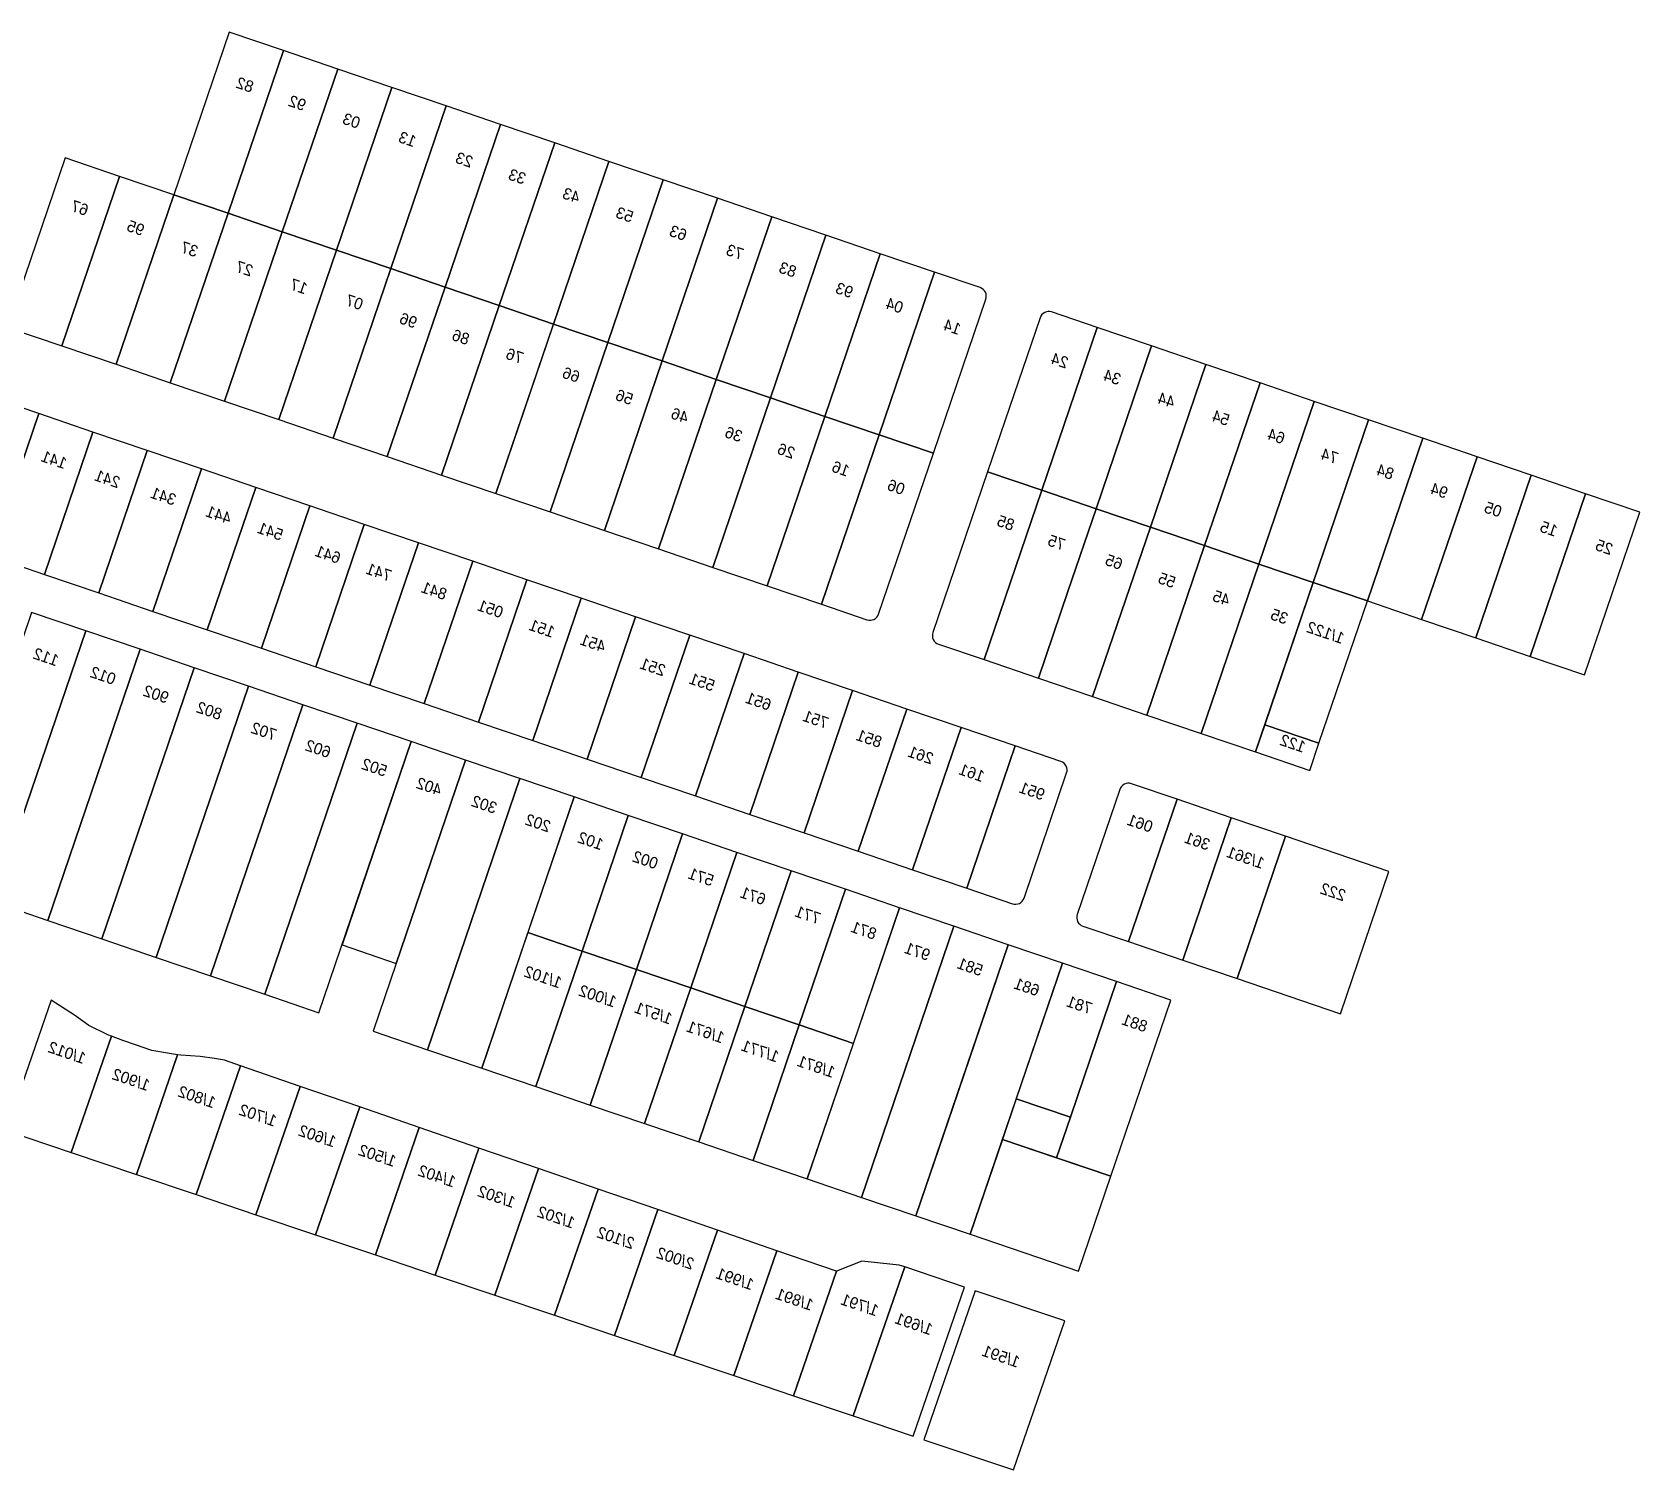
# Model space of a CAD drawing. Header units: metres. Extents: x 639570 to 641101, y 3298531 to 3299355.
# Drawn here: x 640540 to 641101, y 3298531 to 3299033 of the extents above; entities that cross this region are included whole.
import ezdxf

# ---------------------------------------------------------------- set-up
doc = ezdxf.new("R2010")
doc.units = ezdxf.units.M
doc.header["$MEASUREMENT"] = 0
doc.layers.add('NO', color=4, linetype='Continuous')
doc.layers.add('Parcel_Boundary', color=1, linetype='Continuous', lineweight=30)
doc.styles.add('AREA', font='NASKHD.shx', dxfattribs={"height": 4})

msp = doc.modelspace()

# ---------------------------------------------------------------- linework, layer by layer
at = {"layer": 'Parcel_Boundary'}
for points in [[(640627.96, 3299026.99), (640609.03, 3299033.44), (640589.69, 3298976.64), (640608.63, 3298970.19), (640614.23, 3298986.65), (640627.96, 3299026.99)], [(640646.9, 3299020.55), (640627.96, 3299026.99), (640614.23, 3298986.65), (640608.63, 3298970.19), (640627.56, 3298963.75), (640646.9, 3299020.55)], [(640665.83, 3299014.1), (640646.9, 3299020.55), (640627.56, 3298963.75), (640646.49, 3298957.3), (640665.83, 3299014.1)], [(640684.76, 3299007.66), (640665.83, 3299014.1), (640646.49, 3298957.3), (640665.43, 3298950.86), (640684.76, 3299007.66)], [(640703.7, 3299001.21), (640684.76, 3299007.66), (640665.43, 3298950.86), (640684.36, 3298944.41), (640703.7, 3299001.21)], [(640722.63, 3298994.77), (640703.7, 3299001.21), (640684.36, 3298944.41), (640703.29, 3298937.97), (640722.63, 3298994.77)], [(640741.56, 3298988.32), (640722.63, 3298994.77), (640703.29, 3298937.97), (640722.22, 3298931.52), (640741.56, 3298988.32)], [(640570.76, 3298983.09), (640551.83, 3298989.53), (640531.69, 3298930.37), (640550.62, 3298923.92), (640570.76, 3298983.09)], [(640760.49, 3298981.87), (640741.56, 3298988.32), (640722.22, 3298931.52), (640741.16, 3298925.08), (640760.49, 3298981.87)], [(640589.69, 3298976.64), (640570.76, 3298983.09), (640550.62, 3298923.92), (640569.55, 3298917.47), (640589.69, 3298976.64)], [(640779.43, 3298975.43), (640760.49, 3298981.87), (640741.16, 3298925.08), (640760.09, 3298918.63), (640779.43, 3298975.43)], [(640608.63, 3298970.19), (640589.69, 3298976.64), (640569.55, 3298917.47), (640588.48, 3298911.03), (640608.63, 3298970.19)], [(640798.36, 3298968.98), (640779.43, 3298975.43), (640760.09, 3298918.63), (640779.02, 3298912.18), (640798.36, 3298968.98)], [(640627.56, 3298963.75), (640608.63, 3298970.19), (640588.48, 3298911.03), (640607.42, 3298904.58), (640627.56, 3298963.75)], [(640817.29, 3298962.54), (640798.36, 3298968.98), (640779.02, 3298912.18), (640797.96, 3298905.74), (640817.29, 3298962.54)], [(640646.49, 3298957.3), (640627.56, 3298963.75), (640607.42, 3298904.58), (640626.35, 3298898.14), (640646.49, 3298957.3)], [(640836.23, 3298956.09), (640817.29, 3298962.54), (640797.96, 3298905.74), (640816.89, 3298899.29), (640836.23, 3298956.09)], [(640665.43, 3298950.86), (640646.49, 3298957.3), (640626.35, 3298898.14), (640645.28, 3298891.69), (640665.43, 3298950.86)], [(640855.16, 3298949.65), (640836.23, 3298956.09), (640816.89, 3298899.29), (640835.82, 3298892.85), (640855.16, 3298949.65)], [(640684.36, 3298944.41), (640665.43, 3298950.86), (640645.28, 3298891.69), (640664.22, 3298885.25), (640684.36, 3298944.41)], [(640703.29, 3298937.97), (640684.36, 3298944.41), (640664.22, 3298885.25), (640683.15, 3298878.8), (640703.29, 3298937.97)], [(640722.22, 3298931.52), (640703.29, 3298937.97), (640683.15, 3298878.8), (640702.08, 3298872.36), (640722.22, 3298931.52)], [(640741.16, 3298925.08), (640722.22, 3298931.52), (640722.03, 3298930.95), (640702.08, 3298872.36), (640721.01, 3298865.91), (640741.16, 3298925.08)], [(640930.89, 3298923.86), (640911.96, 3298930.31), (640892.62, 3298873.51), (640911.55, 3298867.06), (640930.89, 3298923.86)], [(640760.09, 3298918.63), (640741.16, 3298925.08), (640721.01, 3298865.91), (640739.95, 3298859.46), (640760.09, 3298918.63)], [(640949.82, 3298917.42), (640930.89, 3298923.86), (640911.55, 3298867.06), (640930.49, 3298860.62), (640949.82, 3298917.42)], [(640779.02, 3298912.18), (640760.09, 3298918.63), (640739.95, 3298859.46), (640758.88, 3298853.02), (640779.02, 3298912.18)], [(640968.76, 3298910.97), (640949.82, 3298917.42), (640930.49, 3298860.62), (640949.42, 3298854.17), (640968.76, 3298910.97)], [(640793.9, 3298893.83), (640797.96, 3298905.74), (640779.02, 3298912.18), (640758.88, 3298853.02), (640777.81, 3298846.57), (640793.9, 3298893.83)], [(640987.69, 3298904.53), (640968.76, 3298910.97), (640949.42, 3298854.17), (640968.35, 3298847.73), (640987.69, 3298904.53)], [(640542.56, 3298900.25), (640523.63, 3298906.7), (640506.71, 3298857), (640525.64, 3298850.56), (640542.56, 3298900.25)], [(640816.89, 3298899.29), (640797.96, 3298905.74), (640793.9, 3298893.83), (640777.81, 3298846.57), (640796.75, 3298840.13), (640816.89, 3298899.29)], [(641006.62, 3298898.08), (640987.69, 3298904.53), (640968.35, 3298847.73), (640987.28, 3298841.28), (641006.62, 3298898.08)], [(640561.49, 3298893.81), (640542.56, 3298900.25), (640525.64, 3298850.56), (640544.58, 3298844.11), (640561.49, 3298893.81)], [(640835.82, 3298892.85), (640816.89, 3298899.29), (640796.75, 3298840.13), (640815.68, 3298833.68), (640835.82, 3298892.85)], [(641025.55, 3298891.64), (641006.62, 3298898.08), (640987.28, 3298841.28), (641006.22, 3298834.84), (641025.55, 3298891.64)], [(640580.43, 3298887.36), (640561.49, 3298893.81), (640544.58, 3298844.11), (640563.51, 3298837.66), (640580.43, 3298887.36)], [(640599.36, 3298880.92), (640580.43, 3298887.36), (640563.51, 3298837.66), (640582.44, 3298831.22), (640599.36, 3298880.92)], [(641044.49, 3298885.19), (641025.55, 3298891.64), (641006.22, 3298834.84), (641025.15, 3298828.39), (641044.49, 3298885.19)], [(640618.29, 3298874.47), (640599.36, 3298880.92), (640582.44, 3298831.22), (640601.37, 3298824.77), (640618.29, 3298874.47)], [(641063.42, 3298878.74), (641044.49, 3298885.19), (641025.15, 3298828.39), (641044.08, 3298821.95), (641063.42, 3298878.74)], [(641082.35, 3298872.3), (641063.42, 3298878.74), (641044.08, 3298821.95), (641063.02, 3298815.5), (641082.35, 3298872.3)], [(640637.23, 3298868.03), (640618.29, 3298874.47), (640601.37, 3298824.77), (640620.31, 3298818.33), (640637.23, 3298868.03)], [(640911.55, 3298867.06), (640892.62, 3298873.51), (640872.48, 3298814.35), (640891.41, 3298807.9), (640901.7, 3298838.13), (640911.55, 3298867.06)], [(641101.29, 3298865.85), (641082.35, 3298872.3), (641063.02, 3298815.5), (641081.95, 3298809.05), (641101.29, 3298865.85)], [(640656.16, 3298861.58), (640637.23, 3298868.03), (640620.31, 3298818.33), (640639.24, 3298811.88), (640656.16, 3298861.58)], [(640930.49, 3298860.62), (640911.55, 3298867.06), (640901.7, 3298838.13), (640891.41, 3298807.9), (640910.34, 3298801.45), (640930.49, 3298860.62)], [(640675.09, 3298855.14), (640656.16, 3298861.58), (640639.24, 3298811.88), (640658.17, 3298805.44), (640675.09, 3298855.14)], [(640949.42, 3298854.17), (640930.49, 3298860.62), (640910.34, 3298801.45), (640929.28, 3298795.01), (640949.42, 3298854.17)], [(640694.02, 3298848.69), (640675.09, 3298855.14), (640658.17, 3298805.44), (640677.11, 3298798.99), (640694.02, 3298848.69)], [(640968.35, 3298847.73), (640949.42, 3298854.17), (640929.28, 3298795.01), (640948.21, 3298788.56), (640968.35, 3298847.73)], [(640712.96, 3298842.24), (640694.02, 3298848.69), (640677.11, 3298798.99), (640696.04, 3298792.55), (640712.96, 3298842.24)], [(640987.28, 3298841.28), (640968.35, 3298847.73), (640948.21, 3298788.56), (640967.14, 3298782.12), (640987.28, 3298841.28)], [(640731.89, 3298835.8), (640712.96, 3298842.24), (640696.04, 3298792.55), (640714.97, 3298786.1), (640731.89, 3298835.8)], [(641006.22, 3298834.84), (640987.28, 3298841.28), (640970.37, 3298791.58), (640989.3, 3298785.14), (641006.22, 3298834.84)], [(640750.82, 3298829.35), (640731.89, 3298835.8), (640714.97, 3298786.1), (640733.9, 3298779.65), (640750.82, 3298829.35)], [(640559, 3298824.41), (640540.06, 3298830.86), (640523.95, 3298783.52), (640515.89, 3298759.86), (640534.82, 3298753.41), (640559, 3298824.41)], [(640577.93, 3298817.97), (640559, 3298824.41), (640534.82, 3298753.41), (640526.77, 3298729.75), (640545.7, 3298723.3), (640577.93, 3298817.97)], [(640769.76, 3298822.91), (640750.82, 3298829.35), (640733.9, 3298779.65), (640752.84, 3298773.21), (640769.76, 3298822.91)], [(640788.69, 3298816.46), (640769.76, 3298822.91), (640752.84, 3298773.21), (640771.77, 3298766.76), (640788.69, 3298816.46)], [(640596.86, 3298811.52), (640577.93, 3298817.97), (640545.7, 3298723.3), (640564.63, 3298716.86), (640596.86, 3298811.52)], [(640807.62, 3298810.02), (640788.69, 3298816.46), (640771.77, 3298766.76), (640790.7, 3298760.32), (640807.62, 3298810.02)], [(640615.79, 3298805.07), (640596.86, 3298811.52), (640564.63, 3298716.86), (640583.57, 3298710.41), (640615.79, 3298805.07)], [(640826.56, 3298803.57), (640807.62, 3298810.02), (640790.7, 3298760.32), (640809.64, 3298753.87), (640826.56, 3298803.57)], [(640634.73, 3298798.63), (640615.79, 3298805.07), (640583.57, 3298710.41), (640602.5, 3298703.96), (640634.73, 3298798.63)], [(640845.49, 3298797.12), (640826.56, 3298803.57), (640809.64, 3298753.87), (640828.57, 3298747.43), (640845.49, 3298797.12)], [(640653.66, 3298792.18), (640634.73, 3298798.63), (640602.5, 3298703.96), (640621.43, 3298697.52), (640653.66, 3298792.18)], [(640864.42, 3298790.68), (640845.49, 3298797.12), (640828.57, 3298747.43), (640847.5, 3298740.98), (640864.42, 3298790.68)], [(640672.59, 3298785.74), (640653.66, 3298792.18), (640621.43, 3298697.52), (640640.37, 3298691.07), (640672.59, 3298785.74)], [(640989.3, 3298785.14), (640970.37, 3298791.58), (640967.14, 3298782.12), (640986.08, 3298775.67), (640989.3, 3298785.14)], [(640691.53, 3298779.29), (640672.59, 3298785.74), (640648.42, 3298714.74), (640667.36, 3298708.29), (640691.53, 3298779.29)], [(640883.35, 3298784.23), (640864.42, 3298790.68), (640847.5, 3298740.98), (640866.43, 3298734.53), (640883.35, 3298784.23)], [(640710.46, 3298772.85), (640691.53, 3298779.29), (640667.36, 3298708.29), (640659.3, 3298684.63), (640678.23, 3298678.18), (640710.46, 3298772.85)], [(640729.39, 3298766.4), (640710.46, 3298772.85), (640678.23, 3298678.18), (640697.16, 3298671.74), (640729.39, 3298766.4)], [(640748.32, 3298759.96), (640729.39, 3298766.4), (640713.28, 3298719.07), (640732.21, 3298712.62), (640748.32, 3298759.96)], [(640958.71, 3298759.16), (640939.78, 3298765.61), (640922.86, 3298715.91), (640941.79, 3298709.46), (640958.71, 3298759.16)], [(640767.26, 3298753.51), (640748.32, 3298759.96), (640732.21, 3298712.62), (640751.14, 3298706.18), (640767.26, 3298753.51)], [(640977.64, 3298752.72), (640958.71, 3298759.16), (640941.79, 3298709.46), (640960.73, 3298703.02), (640977.64, 3298752.72)], [(640786.19, 3298747.06), (640767.26, 3298753.51), (640751.14, 3298706.18), (640770.08, 3298699.73), (640786.19, 3298747.06)], [(641013.71, 3298740.44), (640977.64, 3298752.72), (640960.73, 3298703.02), (640996.79, 3298690.74), (641013.71, 3298740.44)], [(640805.12, 3298740.62), (640786.19, 3298747.06), (640770.08, 3298699.73), (640789.01, 3298693.29), (640805.12, 3298740.62)], [(640824.06, 3298734.17), (640805.12, 3298740.62), (640789.01, 3298693.29), (640807.94, 3298686.84), (640824.06, 3298734.17)], [(640842.99, 3298727.73), (640824.06, 3298734.17), (640807.94, 3298686.84), (640826.88, 3298680.39), (640842.99, 3298727.73)], [(640861.92, 3298721.28), (640842.99, 3298727.73), (640810.76, 3298633.06), (640829.69, 3298626.62), (640861.92, 3298721.28)], [(640732.21, 3298712.62), (640713.28, 3298719.07), (640697.16, 3298671.74), (640716.1, 3298665.29), (640732.21, 3298712.62)], [(640880.86, 3298714.84), (640861.92, 3298721.28), (640829.69, 3298626.62), (640848.63, 3298620.17), (640880.86, 3298714.84)], [(640751.14, 3298706.18), (640732.21, 3298712.62), (640716.1, 3298665.29), (640735.03, 3298658.85), (640751.14, 3298706.18)], [(640899.79, 3298708.39), (640880.86, 3298714.84), (640861.52, 3298658.04), (640848.63, 3298620.17), (640867.56, 3298613.73), (640899.79, 3298708.39)], [(640918.72, 3298701.94), (640899.79, 3298708.39), (640883.67, 3298661.06), (640902.61, 3298654.61), (640918.72, 3298701.94)], [(640770.08, 3298699.73), (640751.14, 3298706.18), (640735.03, 3298658.85), (640753.96, 3298652.4), (640770.08, 3298699.73)], [(640937.65, 3298695.5), (640918.72, 3298701.94), (640902.61, 3298654.61), (640897.77, 3298640.41), (640916.71, 3298633.97), (640937.65, 3298695.5)], [(640567.92, 3298682.92), (640566.71, 3298683.4), (640560.08, 3298686.67), (640555.01, 3298690.21), (640546.87, 3298695.52), (640531.16, 3298649.95), (640553.9, 3298642.29), (640567.92, 3298682.92)], [(640789.01, 3298693.29), (640770.08, 3298699.73), (640753.96, 3298652.4), (640772.9, 3298645.95), (640789.01, 3298693.29)], [(640807.94, 3298686.84), (640789.01, 3298693.29), (640772.9, 3298645.95), (640791.83, 3298639.51), (640807.94, 3298686.84)], [(640826.88, 3298680.39), (640807.94, 3298686.84), (640791.83, 3298639.51), (640810.76, 3298633.06), (640826.88, 3298680.39)], [(640591.05, 3298676.39), (640587.56, 3298676.94), (640582, 3298677.89), (640576.31, 3298679.87), (640571.89, 3298681.35), (640567.92, 3298682.92), (640553.9, 3298642.29), (640576.65, 3298634.62), (640591.05, 3298676.39)], [(640612.99, 3298672.53), (640607.36, 3298674.47), (640603.86, 3298675.06), (640598.86, 3298675.75), (640592.21, 3298676.21), (640591.05, 3298676.39), (640576.65, 3298634.62), (640597.5, 3298627.6), (640612.99, 3298672.53)], [(640633.79, 3298665.36), (640612.99, 3298672.53), (640597.5, 3298627.6), (640618.35, 3298620.57), (640633.79, 3298665.36)], [(640654.59, 3298658.19), (640633.79, 3298665.36), (640618.35, 3298620.57), (640639.19, 3298613.55), (640654.59, 3298658.19)], [(640675.39, 3298651.01), (640654.59, 3298658.19), (640639.19, 3298613.55), (640660.04, 3298606.52), (640675.39, 3298651.01)], [(640902.61, 3298654.61), (640883.67, 3298661.06), (640878.84, 3298646.86), (640897.77, 3298640.41), (640902.61, 3298654.61)], [(640696.18, 3298643.84), (640675.39, 3298651.01), (640660.04, 3298606.52), (640680.89, 3298599.5), (640696.18, 3298643.84)], [(640916.71, 3298633.97), (640878.84, 3298646.86), (640867.56, 3298613.73), (640905.43, 3298600.83), (640916.71, 3298633.97)], [(640716.98, 3298636.67), (640696.18, 3298643.84), (640680.89, 3298599.5), (640701.74, 3298592.47), (640716.98, 3298636.67)], [(640737.78, 3298629.5), (640716.98, 3298636.67), (640701.74, 3298592.47), (640722.59, 3298585.44), (640737.78, 3298629.5)], [(640758.58, 3298622.33), (640737.78, 3298629.5), (640722.59, 3298585.44), (640743.44, 3298578.42), (640758.58, 3298622.33)], [(640779.38, 3298615.15), (640758.58, 3298622.33), (640743.44, 3298578.42), (640764.29, 3298571.39), (640779.38, 3298615.15)], [(640800.17, 3298607.98), (640779.38, 3298615.15), (640764.29, 3298571.39), (640785.13, 3298564.37), (640800.17, 3298607.98)], [(640820.97, 3298600.81), (640800.17, 3298607.98), (640785.13, 3298564.37), (640805.98, 3298557.34), (640820.97, 3298600.81)], [(640844.76, 3298602.31), (640842.84, 3298602.96), (640829.79, 3298604.29), (640820.97, 3298600.81), (640805.98, 3298557.34), (640826.83, 3298550.32), (640844.76, 3298602.31)], [(640865.61, 3298595.29), (640844.76, 3298602.31), (640826.83, 3298550.32), (640847.68, 3298543.29), (640865.61, 3298595.29)], [(640851.47, 3298542.02), (640882.74, 3298531.48), (640900.68, 3298583.47), (640869.4, 3298594.01), (640851.47, 3298542.02)]]:
    msp.add_lwpolyline(points, close=True, dxfattribs=at)
for points in [[(640873.07, 3298940.19, 0.414214), (640871.08, 3298944.23), (640855.16, 3298949.65), (640835.82, 3298892.85), (640854.75, 3298886.4), (640873.07, 3298940.19, 0.414214)], [(640911.96, 3298930.31), (640896.03, 3298935.73, 0.414214), (640892, 3298933.74), (640873.69, 3298879.96), (640892.62, 3298873.51), (640911.96, 3298930.31)], [(640854.75, 3298886.4), (640835.82, 3298892.85), (640815.68, 3298833.68), (640831.6, 3298828.26, 0.414214), (640835.64, 3298830.25), (640854.75, 3298886.4)], [(640892.62, 3298873.51), (640873.69, 3298879.96), (640854.57, 3298823.8, 0.414214), (640856.56, 3298819.77), (640872.48, 3298814.35), (640892.62, 3298873.51)], [(640901.26, 3298774.78, 0.414214), (640899.28, 3298778.81), (640883.35, 3298784.23), (640866.43, 3298734.53), (640882.36, 3298729.11, 0.414214), (640886.39, 3298731.1), (640901.26, 3298774.78, 0.414214)], [(640939.78, 3298765.61), (640923.86, 3298771.03, 0.414214), (640919.82, 3298769.04), (640904.95, 3298725.36, 0.414214), (640906.94, 3298721.33), (640922.86, 3298715.91), (640939.78, 3298765.61)]]:
    msp.add_lwpolyline(points, format="xyb", close=True, dxfattribs=at)

# ---------------------------------------------------------------- texts
at = {"layer": 'NO', "style": 'AREA', "text_generation_flag": 2}
for s, p in [('82', (640616.72, 3299012.24, 22.51)), ('92', (640634.98, 3299005.87, 22.51)), ('03', (640653.89, 3298999.66, 22.51)), ('13', (640673.42, 3298993.22, 22.51)), ('23', (640693.27, 3298986.04, 22.51)), ('33', (640711.74, 3298980.18, 22.51)), ('43', (640730.63, 3298973.62, 22.51)), ('67', (640559.08, 3298969.2, 22.51)), ('53', (640749.24, 3298966.88, 22.51)), ('95', (640578.59, 3298962.25, 22.51)), ('63', (640767.92, 3298960.49, 22.51)), ('37', (640597.35, 3298954.8, 22.51)), ('73', (640787.71, 3298953.85, 22.51)), ('27', (640616.51, 3298948.04, 22.51)), ('83', (640806.15, 3298947.7, 22.51)), ('17', (640635.51, 3298941.83, 22.51)), ('93', (640825.91, 3298940.52, 22.51)), ('07', (640654.91, 3298936.31, 22.51)), ('04', (640843.4, 3298935.15, 22.51)), ('96', (640673.75, 3298929.95, 22.51)), ('14', (640863.53, 3298927.66, 22.51)), ('86', (640692.06, 3298924.14, 22.51)), ('76', (640710.87, 3298917.58, 22.51)), ('24', (640901.03, 3298915.93, 22.51)), ('66', (640730.57, 3298910.97, 22.51)), ('34', (640919.34, 3298910.12, 22.51)), ('56', (640749.14, 3298903.18, 22.51)), ('44', (640938.25, 3298902.13, 22.51)), ('46', (640768.49, 3298896.77, 22.51)), ('54', (640957.26, 3298895.91, 22.51)), ('36', (640787.3, 3298890.21, 22.51)), ('64', (640976.61, 3298889.51, 22.51)), ('141', (640551.52, 3298880.83, 22.51)), ('26', (640805.61, 3298884.4, 22.51)), ('74', (640995.22, 3298882.6, 22.51)), ('16', (640824.62, 3298878.18, 22.51)), ('84', (641014.63, 3298877.08, 22.51)), ('241', (640570.15, 3298874.15, 22.51)), ('06', (640843.97, 3298871.78, 22.51)), ('94', (641033.43, 3298870.53, 22.51)), ('341', (640589.69, 3298868.09, 22.51)), ('05', (641052.24, 3298863.97, 22.51)), ('441', (640608.98, 3298861.6, 22.51)), ('85', (640882.21, 3298859.28, 22.51)), ('541', (640627, 3298855.83, 22.51)), ('15', (641071.68, 3298857.22, 22.51)), ('641', (640647.09, 3298847.77, 22.51)), ('75', (640899.93, 3298852.42, 22.51)), ('25', (641091.03, 3298850.81, 22.51)), ('741', (640664.87, 3298841.58, 22.51)), ('65', (640919.98, 3298845.62, 22.51)), ('841', (640684.16, 3298835.1, 22.51)), ('55', (640938.44, 3298839.26, 22.51)), ('45', (640957.45, 3298833.05, 22.51)), ('051', (640703.8, 3298828.79, 22.51)), ('35', (640977.7, 3298826.59, 22.51)), ('151', (640721.76, 3298821.94, 22.51)), ('1/122', (640997.3, 3298819.77, 22.51)), ('451', (640739.6, 3298816.83, 22.51)), ('112', (640548.7, 3298811.98, 22.51)), ('251', (640760.47, 3298808.49, 22.51)), ('012', (640568.61, 3298805.5, 22.51)), ('551', (640777.65, 3298803.21, 22.51)), ('902', (640587.1, 3298798.99, 22.51)), ('651', (640797.36, 3298796.48, 22.51)), ('802', (640605.69, 3298793.22, 22.51)), ('751', (640817.32, 3298790.17, 22.51)), ('702', (640624.74, 3298786.02, 22.51)), ('602', (640643.67, 3298779.92, 22.51)), ('851', (640835.95, 3298783.5, 22.51)), ('122', (640983.78, 3298781.79, 22.51)), ('502', (640663.3, 3298773.42, 22.51)), ('261', (640853.98, 3298777.73, 22.51)), ('161', (640871.76, 3298771.54, 22.51)), ('402', (640682.38, 3298766.77, 22.51)), ('951', (640892.8, 3298765.18, 22.51)), ('302', (640701.65, 3298760.47, 22.51)), ('202', (640720.38, 3298754.02, 22.51)), ('061', (640930.5, 3298753.91, 22.51)), ('102', (640738.75, 3298747.77, 22.51)), ('361', (640950.49, 3298747.68, 22.51)), ('002', (640757.83, 3298741.12, 22.51)), ('1/361', (640969.42, 3298741.23, 22.51)), ('571', (640777.3, 3298735.17, 22.51)), ('671', (640795.47, 3298728.57, 22.51)), ('222', (640997.83, 3298729.94, 22.51)), ('771', (640814.55, 3298721.92, 22.51)), ('871', (640834.1, 3298716.52, 22.51)), ('971', (640852.78, 3298709.16, 22.51)), ('1/102', (640724.24, 3298699.52, 22.51)), ('581', (640871.2, 3298703.81, 22.51)), ('681', (640890.98, 3298696.76, 22.51)), ('1/002', (640743.32, 3298692.87, 22.51)), ('781', (640909.35, 3298690.51, 22.51)), ('1/571', (640762.8, 3298686.92, 22.51)), ('881', (640928.63, 3298684.21, 22.51)), ('1/671', (640780.97, 3298680.32, 22.51)), ('1/012', (640558.12, 3298673.12, 22.51)), ('1/771', (640800.05, 3298673.66, 22.51)), ('1/871', (640819.6, 3298668.26, 22.51)), ('1/902', (640580.49, 3298663.69, 22.51)), ('1/802', (640603.46, 3298657.65, 22.51)), ('1/702', (640624.75, 3298651.26, 34.8)), ('1/602', (640645.51, 3298644, 34.8)), ('1/502', (640666.44, 3298637.19, 34.8)), ('1/402', (640687.24, 3298630.01, 34.8)), ('1/302', (640708.03, 3298622.84, 34.8)), ('1/202', (640728.83, 3298615.67, 34.8)), ('2/102', (640749.63, 3298608.49, 34.8)), ('2/002', (640770.43, 3298601.32, 34.8)), ('1/991', (640791.23, 3298594.15, 34.8)), ('1/891', (640812.02, 3298586.97, 34.8)), ('1/791', (640834.79, 3298585.02, 34.8)), ('1/691', (640853.67, 3298578.43, 34.8)), ('1/591', (640884.06, 3298567.11, 42.38))]:
    msp.add_text(s, height=4, rotation=341.1991, dxfattribs=at).set_placement(p)

doc.saveas('drawing.dxf')
